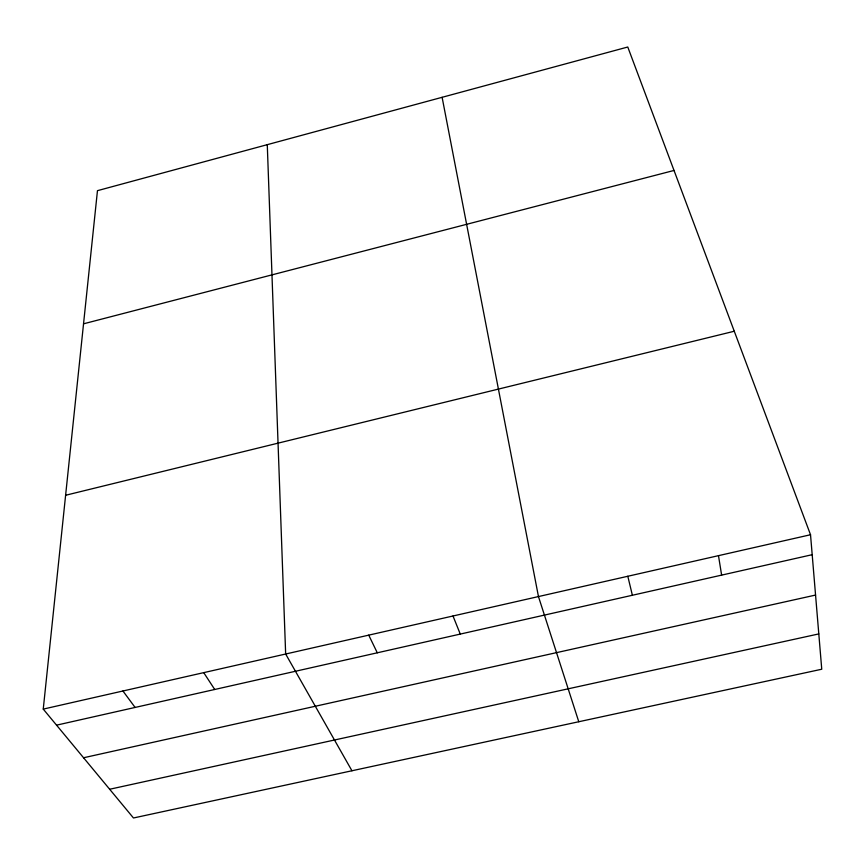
<?xml version="1.0" encoding="UTF-8"?>
<svg xmlns="http://www.w3.org/2000/svg" width="865" height="865" viewBox="0 0 865 865"><rect width="100%" height="100%" fill="white"/><g stroke="black" fill="none" stroke-linecap="round" stroke-linejoin="round"><path stroke-width="1.3" d="M43.25 709.105L97.464 190.668L627.774 47.013L810.527 534.743L821.75 669.229L133.47 817.987L43.25 709.105L810.527 534.743M83.548 323.813L674.03 170.448M65.61 495.267L734.277 331.241M56.56 725.162L812.192 554.692M83.559 757.762L815.565 595.066M109.66 789.258L818.798 633.915M122.938 690.994L135.102 707.44M203.729 672.635L214.725 689.481M351.947 770.769L285.655 654.016L267.274 144.671M368.739 635.137L377.291 652.805M453 615.988L460.277 634.088M578.782 721.745L538.462 596.569L442.112 97.312M627.806 576.263L632.38 595.261M718.48 555.654L721.626 575.128"/></g></svg>
